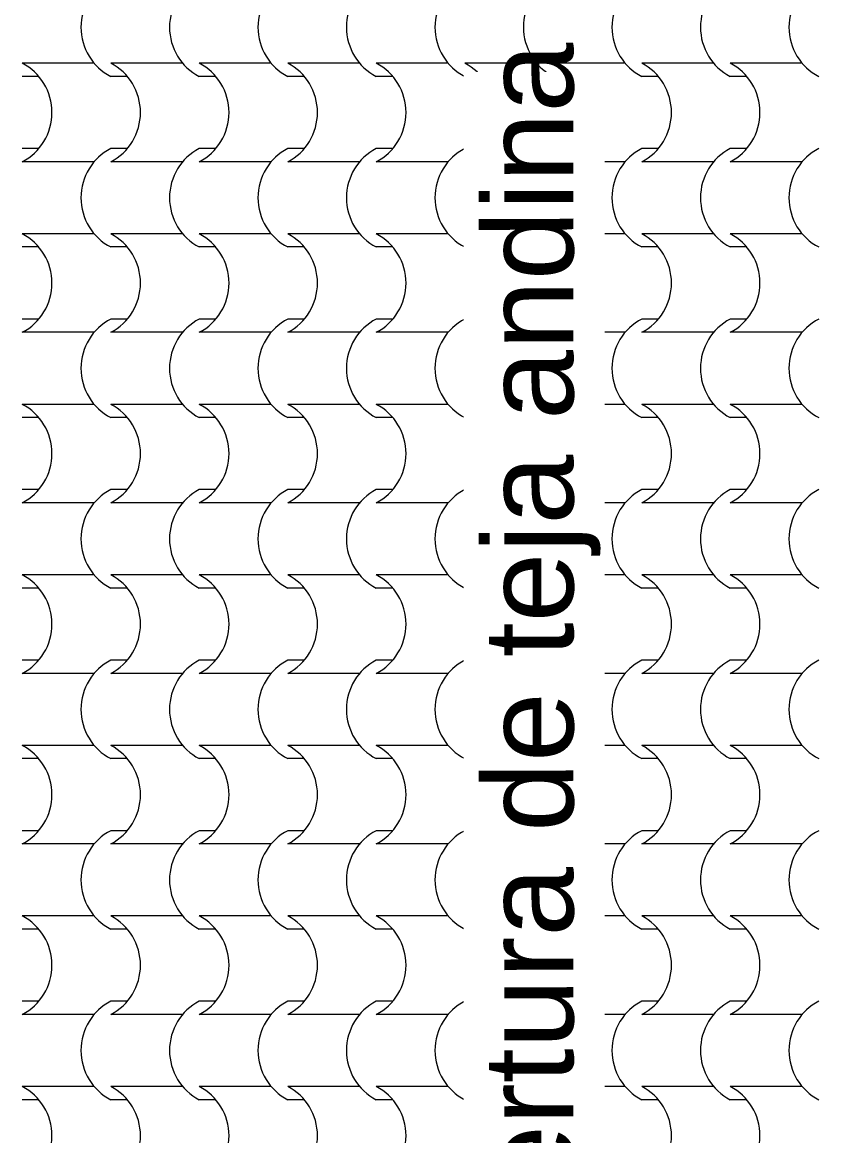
# Model space of a CAD drawing. Header units: metres. Extents: x -41 to 412, y -15 to 25.
# Drawn here: x 135.351 to 136.679, y 11.913 to 13.77 of the extents above; entities that cross this region are included whole.
import ezdxf

# ---------------------------------------------------------------- set-up
doc = ezdxf.new("R2010")
doc.units = ezdxf.units.M
doc.header["$MEASUREMENT"] = 0
doc.set_wipeout_variables(frame=1)
doc.linetypes.add('Wipeout_Contour', pattern=[1, 0, -1])
doc.layers.add('Annotation - Label', color=7, linetype='Continuous')
doc.layers.add('Shell - Roof', color=7, linetype='Continuous')
doc.styles.add('GENERATED_STYLE_2', font='arial.ttf')

# ---------------------------------------------------------------- blocks, each defined once
blk = doc.blocks.new('*X47', base_point=(152.192, 0))
at = {"layer": 'Shell - Roof', "color": 23, "linetype": 'Continuous', "lineweight": 13, "true_color": 0xbf8080}
for p, q in [((135.4104, 13.702), (135.3505, 13.702)), ((135.4703, 13.702), (135.4104, 13.702)), ((135.558, 13.702), (135.4982, 13.702)), ((135.6179, 13.702), (135.558, 13.702)), ((135.7057, 13.702), (135.6458, 13.702)), ((135.7656, 13.702), (135.7057, 13.702)), ((135.8533, 13.702), (135.7934, 13.702)), ((135.9132, 13.702), (135.8533, 13.702)), ((136.0009, 13.702), (135.9411, 13.702)), ((136.0608, 13.702), (136.0009, 13.702)), ((136.1486, 13.702), (136.0887, 13.702)), ((136.2085, 13.702), (136.1486, 13.702)), ((136.2962, 13.702), (136.2363, 13.702)), ((136.3561, 13.702), (136.2962, 13.702)), ((136.4438, 13.702), (136.384, 13.702)), ((136.5037, 13.702), (136.4438, 13.702)), ((136.5915, 13.702), (136.5316, 13.702)), ((136.6514, 13.702), (136.5915, 13.702)), ((135.3781, 13.6799), (135.3505, 13.6799)), ((135.5257, 13.6799), (135.4982, 13.6799)), ((135.6733, 13.6799), (135.6458, 13.6799)), ((135.821, 13.6799), (135.7934, 13.6799)), ((135.9686, 13.6799), (135.9411, 13.6799)), ((136.1162, 13.6799), (136.0887, 13.6799)), ((136.2639, 13.6799), (136.2363, 13.6799)), ((136.4115, 13.6799), (136.384, 13.6799)), ((136.5591, 13.6799), (136.5316, 13.6799)), ((135.3781, 13.5597), (135.3505, 13.5597)), ((135.5257, 13.5597), (135.4982, 13.5597)), ((135.6733, 13.5597), (135.6458, 13.5597)), ((135.821, 13.5597), (135.7934, 13.5597)), ((135.9686, 13.5597), (135.9411, 13.5597)), ((136.1162, 13.5597), (136.0887, 13.5597)), ((136.2639, 13.5597), (136.2363, 13.5597)), ((136.4115, 13.5597), (136.384, 13.5597)), ((136.5591, 13.5597), (136.5316, 13.5597)), ((135.4104, 13.5377), (135.3505, 13.5377)), ((135.4703, 13.5377), (135.4104, 13.5377)), ((135.558, 13.5377), (135.4982, 13.5377)), ((135.6179, 13.5377), (135.558, 13.5377)), ((135.7057, 13.5377), (135.6458, 13.5377)), ((135.7656, 13.5377), (135.7057, 13.5377)), ((135.8533, 13.5377), (135.7934, 13.5377)), ((135.9132, 13.5377), (135.8533, 13.5377)), ((136.0009, 13.5377), (135.9411, 13.5377)), ((136.0608, 13.5377), (136.0009, 13.5377)), ((136.1486, 13.5377), (136.0887, 13.5377)), ((136.2085, 13.5377), (136.1486, 13.5377)), ((136.2962, 13.5377), (136.2363, 13.5377)), ((136.3561, 13.5377), (136.2962, 13.5377)), ((136.4438, 13.5377), (136.384, 13.5377)), ((136.5037, 13.5377), (136.4438, 13.5377)), ((136.5915, 13.5377), (136.5316, 13.5377)), ((136.6514, 13.5377), (136.5915, 13.5377)), ((135.4104, 13.4175), (135.3505, 13.4175)), ((135.4703, 13.4175), (135.4104, 13.4175)), ((135.558, 13.4175), (135.4982, 13.4175)), ((135.6179, 13.4175), (135.558, 13.4175)), ((135.7057, 13.4175), (135.6458, 13.4175)), ((135.7656, 13.4175), (135.7057, 13.4175)), ((135.8533, 13.4175), (135.7934, 13.4175)), ((135.9132, 13.4175), (135.8533, 13.4175)), ((136.0009, 13.4175), (135.9411, 13.4175)), ((136.0608, 13.4175), (136.0009, 13.4175)), ((136.1486, 13.4175), (136.0887, 13.4175)), ((136.2085, 13.4175), (136.1486, 13.4175)), ((136.2962, 13.4175), (136.2363, 13.4175)), ((136.3561, 13.4175), (136.2962, 13.4175)), ((136.4438, 13.4175), (136.384, 13.4175)), ((136.5037, 13.4175), (136.4438, 13.4175)), ((136.5915, 13.4175), (136.5316, 13.4175)), ((136.6514, 13.4175), (136.5915, 13.4175)), ((135.3781, 13.3955), (135.3505, 13.3955)), ((135.5257, 13.3955), (135.4982, 13.3955)), ((135.6733, 13.3955), (135.6458, 13.3955)), ((135.821, 13.3955), (135.7934, 13.3955)), ((135.9686, 13.3955), (135.9411, 13.3955)), ((136.1162, 13.3955), (136.0887, 13.3955)), ((136.2639, 13.3955), (136.2363, 13.3955)), ((136.4115, 13.3955), (136.384, 13.3955)), ((136.5591, 13.3955), (136.5316, 13.3955)), ((135.3781, 13.2752), (135.3505, 13.2752)), ((135.5257, 13.2752), (135.4982, 13.2752)), ((135.6733, 13.2752), (135.6458, 13.2752)), ((135.821, 13.2752), (135.7934, 13.2752)), ((135.9686, 13.2752), (135.9411, 13.2752)), ((136.1162, 13.2752), (136.0887, 13.2752)), ((136.2639, 13.2752), (136.2363, 13.2752)), ((136.4115, 13.2752), (136.384, 13.2752)), ((136.5591, 13.2752), (136.5316, 13.2752)), ((135.4104, 13.2532), (135.3505, 13.2532)), ((135.4703, 13.2532), (135.4104, 13.2532)), ((135.558, 13.2532), (135.4982, 13.2532)), ((135.6179, 13.2532), (135.558, 13.2532)), ((135.7057, 13.2532), (135.6458, 13.2532)), ((135.7656, 13.2532), (135.7057, 13.2532)), ((135.8533, 13.2532), (135.7934, 13.2532)), ((135.9132, 13.2532), (135.8533, 13.2532)), ((136.0009, 13.2532), (135.9411, 13.2532)), ((136.0608, 13.2532), (136.0009, 13.2532)), ((136.1486, 13.2532), (136.0887, 13.2532)), ((136.2085, 13.2532), (136.1486, 13.2532)), ((136.2962, 13.2532), (136.2363, 13.2532)), ((136.3561, 13.2532), (136.2962, 13.2532)), ((136.4438, 13.2532), (136.384, 13.2532)), ((136.5037, 13.2532), (136.4438, 13.2532)), ((136.5915, 13.2532), (136.5316, 13.2532)), ((136.6514, 13.2532), (136.5915, 13.2532)), ((135.4104, 13.133), (135.3505, 13.133)), ((135.4703, 13.133), (135.4104, 13.133)), ((135.558, 13.133), (135.4982, 13.133)), ((135.6179, 13.133), (135.558, 13.133)), ((135.7057, 13.133), (135.6458, 13.133)), ((135.7656, 13.133), (135.7057, 13.133)), ((135.8533, 13.133), (135.7934, 13.133)), ((135.9132, 13.133), (135.8533, 13.133)), ((136.0009, 13.133), (135.9411, 13.133)), ((136.0608, 13.133), (136.0009, 13.133)), ((136.1486, 13.133), (136.0887, 13.133)), ((136.2085, 13.133), (136.1486, 13.133)), ((136.2962, 13.133), (136.2363, 13.133)), ((136.3561, 13.133), (136.2962, 13.133)), ((136.4438, 13.133), (136.384, 13.133)), ((136.5037, 13.133), (136.4438, 13.133)), ((136.5915, 13.133), (136.5316, 13.133)), ((136.6514, 13.133), (136.5915, 13.133)), ((135.3781, 13.111), (135.3505, 13.111)), ((135.5257, 13.111), (135.4982, 13.111)), ((135.6733, 13.111), (135.6458, 13.111)), ((135.821, 13.111), (135.7934, 13.111)), ((135.9686, 13.111), (135.9411, 13.111)), ((136.1162, 13.111), (136.0887, 13.111)), ((136.2639, 13.111), (136.2363, 13.111)), ((136.4115, 13.111), (136.384, 13.111)), ((136.5591, 13.111), (136.5316, 13.111)), ((135.3781, 12.9908), (135.3505, 12.9908)), ((135.5257, 12.9908), (135.4982, 12.9908)), ((135.6733, 12.9908), (135.6458, 12.9908)), ((135.821, 12.9908), (135.7934, 12.9908)), ((135.9686, 12.9908), (135.9411, 12.9908)), ((136.1162, 12.9908), (136.0887, 12.9908)), ((136.2639, 12.9908), (136.2363, 12.9908)), ((136.4115, 12.9908), (136.384, 12.9908)), ((136.5591, 12.9908), (136.5316, 12.9908)), ((135.4104, 12.9687), (135.3505, 12.9687)), ((135.4703, 12.9687), (135.4104, 12.9687)), ((135.558, 12.9687), (135.4982, 12.9687)), ((135.6179, 12.9687), (135.558, 12.9687)), ((135.7057, 12.9687), (135.6458, 12.9687)), ((135.7656, 12.9687), (135.7057, 12.9687)), ((135.8533, 12.9687), (135.7934, 12.9687)), ((135.9132, 12.9687), (135.8533, 12.9687)), ((136.0009, 12.9687), (135.9411, 12.9687)), ((136.0608, 12.9687), (136.0009, 12.9687)), ((136.1486, 12.9687), (136.0887, 12.9687)), ((136.2085, 12.9687), (136.1486, 12.9687)), ((136.2962, 12.9687), (136.2363, 12.9687)), ((136.3561, 12.9687), (136.2962, 12.9687)), ((136.4438, 12.9687), (136.384, 12.9687)), ((136.5037, 12.9687), (136.4438, 12.9687)), ((136.5915, 12.9687), (136.5316, 12.9687)), ((136.6514, 12.9687), (136.5915, 12.9687)), ((135.4104, 12.8485), (135.3505, 12.8485)), ((135.4703, 12.8485), (135.4104, 12.8485)), ((135.558, 12.8485), (135.4982, 12.8485)), ((135.6179, 12.8485), (135.558, 12.8485)), ((135.7057, 12.8485), (135.6458, 12.8485)), ((135.7656, 12.8485), (135.7057, 12.8485)), ((135.8533, 12.8485), (135.7934, 12.8485)), ((135.9132, 12.8485), (135.8533, 12.8485)), ((136.0009, 12.8485), (135.9411, 12.8485)), ((136.0608, 12.8485), (136.0009, 12.8485)), ((136.1486, 12.8485), (136.0887, 12.8485)), ((136.2085, 12.8485), (136.1486, 12.8485)), ((136.2962, 12.8485), (136.2363, 12.8485)), ((136.3561, 12.8485), (136.2962, 12.8485)), ((136.4438, 12.8485), (136.384, 12.8485)), ((136.5037, 12.8485), (136.4438, 12.8485)), ((136.5915, 12.8485), (136.5316, 12.8485)), ((136.6514, 12.8485), (136.5915, 12.8485)), ((135.3781, 12.8265), (135.3505, 12.8265)), ((135.5257, 12.8265), (135.4982, 12.8265)), ((135.6733, 12.8265), (135.6458, 12.8265)), ((135.821, 12.8265), (135.7934, 12.8265)), ((135.9686, 12.8265), (135.9411, 12.8265)), ((136.1162, 12.8265), (136.0887, 12.8265)), ((136.2639, 12.8265), (136.2363, 12.8265)), ((136.4115, 12.8265), (136.384, 12.8265)), ((136.5591, 12.8265), (136.5316, 12.8265)), ((135.3781, 12.7063), (135.3505, 12.7063)), ((135.5257, 12.7063), (135.4982, 12.7063)), ((135.6733, 12.7063), (135.6458, 12.7063)), ((135.821, 12.7063), (135.7934, 12.7063)), ((135.9686, 12.7063), (135.9411, 12.7063)), ((136.1162, 12.7063), (136.0887, 12.7063)), ((136.2639, 12.7063), (136.2363, 12.7063)), ((136.4115, 12.7063), (136.384, 12.7063)), ((136.5591, 12.7063), (136.5316, 12.7063)), ((135.4104, 12.6843), (135.3505, 12.6843)), ((135.4703, 12.6843), (135.4104, 12.6843)), ((135.558, 12.6843), (135.4982, 12.6843)), ((135.6179, 12.6843), (135.558, 12.6843)), ((135.7057, 12.6843), (135.6458, 12.6843)), ((135.7656, 12.6843), (135.7057, 12.6843)), ((135.8533, 12.6843), (135.7934, 12.6843)), ((135.9132, 12.6843), (135.8533, 12.6843)), ((136.0009, 12.6843), (135.9411, 12.6843)), ((136.0608, 12.6843), (136.0009, 12.6843)), ((136.1486, 12.6843), (136.0887, 12.6843)), ((136.2085, 12.6843), (136.1486, 12.6843)), ((136.2962, 12.6843), (136.2363, 12.6843)), ((136.3561, 12.6843), (136.2962, 12.6843)), ((136.4438, 12.6843), (136.384, 12.6843)), ((136.5037, 12.6843), (136.4438, 12.6843)), ((136.5915, 12.6843), (136.5316, 12.6843)), ((136.6514, 12.6843), (136.5915, 12.6843)), ((135.4104, 12.564), (135.3505, 12.564)), ((135.4703, 12.564), (135.4104, 12.564)), ((135.558, 12.564), (135.4982, 12.564)), ((135.6179, 12.564), (135.558, 12.564)), ((135.7057, 12.564), (135.6458, 12.564)), ((135.7656, 12.564), (135.7057, 12.564)), ((135.8533, 12.564), (135.7934, 12.564)), ((135.9132, 12.564), (135.8533, 12.564)), ((136.0009, 12.564), (135.9411, 12.564)), ((136.0608, 12.564), (136.0009, 12.564)), ((136.1486, 12.564), (136.0887, 12.564)), ((136.2085, 12.564), (136.1486, 12.564)), ((136.2962, 12.564), (136.2363, 12.564)), ((136.3561, 12.564), (136.2962, 12.564)), ((136.4438, 12.564), (136.384, 12.564)), ((136.5037, 12.564), (136.4438, 12.564)), ((136.5915, 12.564), (136.5316, 12.564)), ((136.6514, 12.564), (136.5915, 12.564)), ((135.3781, 12.542), (135.3505, 12.542)), ((135.5257, 12.542), (135.4982, 12.542)), ((135.6733, 12.542), (135.6458, 12.542)), ((135.821, 12.542), (135.7934, 12.542)), ((135.9686, 12.542), (135.9411, 12.542)), ((136.1162, 12.542), (136.0887, 12.542)), ((136.2639, 12.542), (136.2363, 12.542)), ((136.4115, 12.542), (136.384, 12.542)), ((136.5591, 12.542), (136.5316, 12.542)), ((135.3781, 12.4218), (135.3505, 12.4218)), ((135.5257, 12.4218), (135.4982, 12.4218)), ((135.6733, 12.4218), (135.6458, 12.4218)), ((135.821, 12.4218), (135.7934, 12.4218)), ((135.9686, 12.4218), (135.9411, 12.4218)), ((136.1162, 12.4218), (136.0887, 12.4218)), ((136.2639, 12.4218), (136.2363, 12.4218)), ((136.4115, 12.4218), (136.384, 12.4218)), ((136.5591, 12.4218), (136.5316, 12.4218)), ((135.4104, 12.3998), (135.3505, 12.3998)), ((135.4703, 12.3998), (135.4104, 12.3998)), ((135.558, 12.3998), (135.4982, 12.3998)), ((135.6179, 12.3998), (135.558, 12.3998)), ((135.7057, 12.3998), (135.6458, 12.3998)), ((135.7656, 12.3998), (135.7057, 12.3998)), ((135.8533, 12.3998), (135.7934, 12.3998)), ((135.9132, 12.3998), (135.8533, 12.3998)), ((136.0009, 12.3998), (135.9411, 12.3998)), ((136.0608, 12.3998), (136.0009, 12.3998)), ((136.1486, 12.3998), (136.0887, 12.3998)), ((136.2085, 12.3998), (136.1486, 12.3998)), ((136.2962, 12.3998), (136.2363, 12.3998)), ((136.3561, 12.3998), (136.2962, 12.3998)), ((136.4438, 12.3998), (136.384, 12.3998)), ((136.5037, 12.3998), (136.4438, 12.3998)), ((136.5915, 12.3998), (136.5316, 12.3998)), ((136.6514, 12.3998), (136.5915, 12.3998)), ((135.4104, 12.2796), (135.3505, 12.2796)), ((135.4703, 12.2796), (135.4104, 12.2796)), ((135.558, 12.2796), (135.4982, 12.2796)), ((135.6179, 12.2796), (135.558, 12.2796)), ((135.7057, 12.2796), (135.6458, 12.2796)), ((135.7656, 12.2796), (135.7057, 12.2796)), ((135.8533, 12.2796), (135.7934, 12.2796)), ((135.9132, 12.2796), (135.8533, 12.2796)), ((136.0009, 12.2796), (135.9411, 12.2796)), ((136.0608, 12.2796), (136.0009, 12.2796)), ((136.1486, 12.2796), (136.0887, 12.2796)), ((136.2085, 12.2796), (136.1486, 12.2796)), ((136.2962, 12.2796), (136.2363, 12.2796)), ((136.3561, 12.2796), (136.2962, 12.2796)), ((136.4438, 12.2796), (136.384, 12.2796)), ((136.5037, 12.2796), (136.4438, 12.2796)), ((136.5915, 12.2796), (136.5316, 12.2796)), ((136.6514, 12.2796), (136.5915, 12.2796)), ((135.3781, 12.2575), (135.3505, 12.2575)), ((135.5257, 12.2575), (135.4982, 12.2575)), ((135.6733, 12.2575), (135.6458, 12.2575)), ((135.821, 12.2575), (135.7934, 12.2575)), ((135.9686, 12.2575), (135.9411, 12.2575)), ((136.1162, 12.2575), (136.0887, 12.2575)), ((136.2639, 12.2575), (136.2363, 12.2575)), ((136.4115, 12.2575), (136.384, 12.2575)), ((136.5591, 12.2575), (136.5316, 12.2575)), ((135.3781, 12.1373), (135.3505, 12.1373)), ((135.5257, 12.1373), (135.4982, 12.1373)), ((135.6733, 12.1373), (135.6458, 12.1373)), ((135.821, 12.1373), (135.7934, 12.1373)), ((135.9686, 12.1373), (135.9411, 12.1373)), ((136.1162, 12.1373), (136.0887, 12.1373)), ((136.2639, 12.1373), (136.2363, 12.1373)), ((136.4115, 12.1373), (136.384, 12.1373)), ((136.5591, 12.1373), (136.5316, 12.1373)), ((135.4104, 12.1153), (135.3505, 12.1153)), ((135.4703, 12.1153), (135.4104, 12.1153)), ((135.558, 12.1153), (135.4982, 12.1153)), ((135.6179, 12.1153), (135.558, 12.1153)), ((135.7057, 12.1153), (135.6458, 12.1153)), ((135.7656, 12.1153), (135.7057, 12.1153)), ((135.8533, 12.1153), (135.7934, 12.1153)), ((135.9132, 12.1153), (135.8533, 12.1153)), ((136.0009, 12.1153), (135.9411, 12.1153)), ((136.0608, 12.1153), (136.0009, 12.1153)), ((136.1486, 12.1153), (136.0887, 12.1153)), ((136.2085, 12.1153), (136.1486, 12.1153)), ((136.2962, 12.1153), (136.2363, 12.1153)), ((136.3561, 12.1153), (136.2962, 12.1153)), ((136.4438, 12.1153), (136.384, 12.1153)), ((136.5037, 12.1153), (136.4438, 12.1153)), ((136.5915, 12.1153), (136.5316, 12.1153)), ((136.6514, 12.1153), (136.5915, 12.1153)), ((135.4104, 11.9951), (135.3505, 11.9951)), ((135.4703, 11.9951), (135.4104, 11.9951)), ((135.558, 11.9951), (135.4982, 11.9951)), ((135.6179, 11.9951), (135.558, 11.9951)), ((135.7057, 11.9951), (135.6458, 11.9951)), ((135.7656, 11.9951), (135.7057, 11.9951)), ((135.8533, 11.9951), (135.7934, 11.9951)), ((135.9132, 11.9951), (135.8533, 11.9951)), ((136.0009, 11.9951), (135.9411, 11.9951)), ((136.0608, 11.9951), (136.0009, 11.9951)), ((136.1486, 11.9951), (136.0887, 11.9951)), ((136.2085, 11.9951), (136.1486, 11.9951)), ((136.2962, 11.9951), (136.2363, 11.9951)), ((136.3561, 11.9951), (136.2962, 11.9951)), ((136.4438, 11.9951), (136.384, 11.9951)), ((136.5037, 11.9951), (136.4438, 11.9951)), ((136.5915, 11.9951), (136.5316, 11.9951)), ((136.6514, 11.9951), (136.5915, 11.9951)), ((135.3781, 11.9731), (135.3505, 11.9731)), ((135.5257, 11.9731), (135.4982, 11.9731)), ((135.6733, 11.9731), (135.6458, 11.9731)), ((135.821, 11.9731), (135.7934, 11.9731)), ((135.9686, 11.9731), (135.9411, 11.9731)), ((136.1162, 11.9731), (136.0887, 11.9731)), ((136.2639, 11.9731), (136.2363, 11.9731)), ((136.4115, 11.9731), (136.384, 11.9731)), ((136.5591, 11.9731), (136.5316, 11.9731))]:
    blk.add_line(p, q, dxfattribs=at)
for centre, major_axis, start_param, end_param in [((135.5387, 13.7621), (0, 0.0919), 0.466079, 2.675513), ((135.6864, 13.7621), (0, 0.0919), 0.466079, 2.675513), ((135.834, 13.7621), (0, 0.0919), 0.466079, 2.675513), ((135.9816, 13.7621), (0, 0.0919), 0.466079, 2.675513), ((136.1293, 13.7621), (0, 0.0919), 0.466079, 2.675513), ((136.2769, 13.7621), (0, 0.0919), 0.466079, 2.675513), ((136.4245, 13.7621), (0, 0.0919), 0.466079, 2.675513), ((136.5722, 13.7621), (0, 0.0919), 0.466079, 2.675513), ((136.7198, 13.7621), (0, 0.0919), 0.466079, 2.675513), ((135.3093, 13.6196), (0, 0.0925), 4.715365, 5.812147), ((135.457, 13.6196), (0, 0.0925), 4.715365, 5.812147), ((135.6046, 13.6196), (0, 0.0925), 4.715365, 5.812147), ((135.7522, 13.6196), (0, 0.0925), 4.715365, 5.812147), ((135.8999, 13.6196), (0, 0.0925), 4.715365, 5.812147), ((136.0475, 13.6196), (0, 0.0925), 4.715365, 5.812147), ((136.1951, 13.6196), (0, 0.0925), 4.715365, 5.812147), ((136.3428, 13.6196), (0, 0.0925), 4.715365, 5.812147), ((136.4904, 13.6196), (0, 0.0925), 4.715365, 5.812147), ((135.3093, 13.6201), (0, 0.0925), 3.612631, 4.709413), ((135.457, 13.6201), (0, 0.0925), 3.612631, 4.709413), ((135.6046, 13.6201), (0, 0.0925), 3.612631, 4.709413), ((135.7522, 13.6201), (0, 0.0925), 3.612631, 4.709413), ((135.8999, 13.6201), (0, 0.0925), 3.612631, 4.709413), ((136.0475, 13.6201), (0, 0.0925), 3.612631, 4.709413), ((136.1951, 13.6201), (0, 0.0925), 3.612631, 4.709413), ((136.3428, 13.6201), (0, 0.0925), 3.612631, 4.709413), ((136.4904, 13.6201), (0, 0.0925), 3.612631, 4.709413), ((135.5387, 13.4776), (0, 0.0919), 0.466079, 2.675513), ((135.6864, 13.4776), (0, 0.0919), 0.466079, 2.675513), ((135.834, 13.4776), (0, 0.0919), 0.466079, 2.675513), ((135.9816, 13.4776), (0, 0.0919), 0.466079, 2.675513), ((136.1293, 13.4776), (0, 0.0919), 0.466079, 2.675513), ((136.2769, 13.4776), (0, 0.0919), 0.466079, 2.675513), ((136.4245, 13.4776), (0, 0.0919), 0.466079, 2.675513), ((136.5722, 13.4776), (0, 0.0919), 0.466079, 2.675513), ((136.7198, 13.4776), (0, 0.0919), 0.466079, 2.675513), ((135.3093, 13.3351), (0, 0.0925), 4.715365, 5.812147), ((135.457, 13.3351), (0, 0.0925), 4.715365, 5.812147), ((135.6046, 13.3351), (0, 0.0925), 4.715365, 5.812147), ((135.7522, 13.3351), (0, 0.0925), 4.715365, 5.812147), ((135.8999, 13.3351), (0, 0.0925), 4.715365, 5.812147), ((136.0475, 13.3351), (0, 0.0925), 4.715365, 5.812147), ((136.1951, 13.3351), (0, 0.0925), 4.715365, 5.812147), ((136.3428, 13.3351), (0, 0.0925), 4.715365, 5.812147), ((136.4904, 13.3351), (0, 0.0925), 4.715365, 5.812147), ((135.3093, 13.3356), (0, 0.0925), 3.612631, 4.709413), ((135.457, 13.3356), (0, 0.0925), 3.612631, 4.709413), ((135.6046, 13.3356), (0, 0.0925), 3.612631, 4.709413), ((135.7522, 13.3356), (0, 0.0925), 3.612631, 4.709413), ((135.8999, 13.3356), (0, 0.0925), 3.612631, 4.709413), ((136.0475, 13.3356), (0, 0.0925), 3.612631, 4.709413), ((136.1951, 13.3356), (0, 0.0925), 3.612631, 4.709413), ((136.3428, 13.3356), (0, 0.0925), 3.612631, 4.709413), ((136.4904, 13.3356), (0, 0.0925), 3.612631, 4.709413), ((135.5387, 13.1931), (0, 0.0919), 0.466079, 2.675513), ((135.6864, 13.1931), (0, 0.0919), 0.466079, 2.675513), ((135.834, 13.1931), (0, 0.0919), 0.466079, 2.675513), ((135.9816, 13.1931), (0, 0.0919), 0.466079, 2.675513), ((136.1293, 13.1931), (0, 0.0919), 0.466079, 2.675513), ((136.2769, 13.1931), (0, 0.0919), 0.466079, 2.675513), ((136.4245, 13.1931), (0, 0.0919), 0.466079, 2.675513), ((136.5722, 13.1931), (0, 0.0919), 0.466079, 2.675513), ((136.7198, 13.1931), (0, 0.0919), 0.466079, 2.675513), ((135.3093, 13.0506), (0, 0.0925), 4.715365, 5.812147), ((135.457, 13.0506), (0, 0.0925), 4.715365, 5.812147), ((135.6046, 13.0506), (0, 0.0925), 4.715365, 5.812147), ((135.7522, 13.0506), (0, 0.0925), 4.715365, 5.812147), ((135.8999, 13.0506), (0, 0.0925), 4.715365, 5.812147), ((136.0475, 13.0506), (0, 0.0925), 4.715365, 5.812147), ((136.1951, 13.0506), (0, 0.0925), 4.715365, 5.812147), ((136.3428, 13.0506), (0, 0.0925), 4.715365, 5.812147), ((136.4904, 13.0506), (0, 0.0925), 4.715365, 5.812147), ((135.3093, 13.0511), (0, 0.0925), 3.612631, 4.709413), ((135.457, 13.0511), (0, 0.0925), 3.612631, 4.709413), ((135.6046, 13.0511), (0, 0.0925), 3.612631, 4.709413), ((135.7522, 13.0511), (0, 0.0925), 3.612631, 4.709413), ((135.8999, 13.0511), (0, 0.0925), 3.612631, 4.709413), ((136.0475, 13.0511), (0, 0.0925), 3.612631, 4.709413), ((136.1951, 13.0511), (0, 0.0925), 3.612631, 4.709413), ((136.3428, 13.0511), (0, 0.0925), 3.612631, 4.709413), ((136.4904, 13.0511), (0, 0.0925), 3.612631, 4.709413), ((135.5387, 12.9086), (0, 0.0919), 0.466079, 2.675513), ((135.6864, 12.9086), (0, 0.0919), 0.466079, 2.675513), ((135.834, 12.9086), (0, 0.0919), 0.466079, 2.675513), ((135.9816, 12.9086), (0, 0.0919), 0.466079, 2.675513), ((136.1293, 12.9086), (0, 0.0919), 0.466079, 2.675513), ((136.2769, 12.9086), (0, 0.0919), 0.466079, 2.675513), ((136.4245, 12.9086), (0, 0.0919), 0.466079, 2.675513), ((136.5722, 12.9086), (0, 0.0919), 0.466079, 2.675513), ((136.7198, 12.9086), (0, 0.0919), 0.466079, 2.675513), ((135.3093, 12.7661), (0, 0.0925), 4.715365, 5.812147), ((135.457, 12.7661), (0, 0.0925), 4.715365, 5.812147), ((135.6046, 12.7661), (0, 0.0925), 4.715365, 5.812147), ((135.7522, 12.7661), (0, 0.0925), 4.715365, 5.812147), ((135.8999, 12.7661), (0, 0.0925), 4.715365, 5.812147), ((136.0475, 12.7661), (0, 0.0925), 4.715365, 5.812147), ((136.1951, 12.7661), (0, 0.0925), 4.715365, 5.812147), ((136.3428, 12.7661), (0, 0.0925), 4.715365, 5.812147), ((136.4904, 12.7661), (0, 0.0925), 4.715365, 5.812147), ((135.3093, 12.7667), (0, 0.0925), 3.612631, 4.709413), ((135.457, 12.7667), (0, 0.0925), 3.612631, 4.709413), ((135.6046, 12.7667), (0, 0.0925), 3.612631, 4.709413), ((135.7522, 12.7667), (0, 0.0925), 3.612631, 4.709413), ((135.8999, 12.7667), (0, 0.0925), 3.612631, 4.709413), ((136.0475, 12.7667), (0, 0.0925), 3.612631, 4.709413), ((136.1951, 12.7667), (0, 0.0925), 3.612631, 4.709413), ((136.3428, 12.7667), (0, 0.0925), 3.612631, 4.709413), ((136.4904, 12.7667), (0, 0.0925), 3.612631, 4.709413), ((135.5387, 12.6242), (0, 0.0919), 0.466079, 2.675513), ((135.6864, 12.6242), (0, 0.0919), 0.466079, 2.675513), ((135.834, 12.6242), (0, 0.0919), 0.466079, 2.675513), ((135.9816, 12.6242), (0, 0.0919), 0.466079, 2.675513), ((136.1293, 12.6242), (0, 0.0919), 0.466079, 2.675513), ((136.2769, 12.6242), (0, 0.0919), 0.466079, 2.675513), ((136.4245, 12.6242), (0, 0.0919), 0.466079, 2.675513), ((136.5722, 12.6242), (0, 0.0919), 0.466079, 2.675513), ((136.7198, 12.6242), (0, 0.0919), 0.466079, 2.675513), ((135.3093, 12.4816), (0, 0.0925), 4.715365, 5.812147), ((135.457, 12.4816), (0, 0.0925), 4.715365, 5.812147), ((135.6046, 12.4816), (0, 0.0925), 4.715365, 5.812147), ((135.7522, 12.4816), (0, 0.0925), 4.715365, 5.812147), ((135.8999, 12.4816), (0, 0.0925), 4.715365, 5.812147), ((136.0475, 12.4816), (0, 0.0925), 4.715365, 5.812147), ((136.1951, 12.4816), (0, 0.0925), 4.715365, 5.812147), ((136.3428, 12.4816), (0, 0.0925), 4.715365, 5.812147), ((136.4904, 12.4816), (0, 0.0925), 4.715365, 5.812147), ((135.3093, 12.4822), (0, 0.0925), 3.612631, 4.709413), ((135.457, 12.4822), (0, 0.0925), 3.612631, 4.709413), ((135.6046, 12.4822), (0, 0.0925), 3.612631, 4.709413), ((135.7522, 12.4822), (0, 0.0925), 3.612631, 4.709413), ((135.8999, 12.4822), (0, 0.0925), 3.612631, 4.709413), ((136.0475, 12.4822), (0, 0.0925), 3.612631, 4.709413), ((136.1951, 12.4822), (0, 0.0925), 3.612631, 4.709413), ((136.3428, 12.4822), (0, 0.0925), 3.612631, 4.709413), ((136.4904, 12.4822), (0, 0.0925), 3.612631, 4.709413), ((135.5387, 12.3397), (0, 0.0919), 0.466079, 2.675513), ((135.6864, 12.3397), (0, 0.0919), 0.466079, 2.675513), ((135.834, 12.3397), (0, 0.0919), 0.466079, 2.675513), ((135.9816, 12.3397), (0, 0.0919), 0.466079, 2.675513), ((136.1293, 12.3397), (0, 0.0919), 0.466079, 2.675513), ((136.2769, 12.3397), (0, 0.0919), 0.466079, 2.675513), ((136.4245, 12.3397), (0, 0.0919), 0.466079, 2.675513), ((136.5722, 12.3397), (0, 0.0919), 0.466079, 2.675513), ((136.7198, 12.3397), (0, 0.0919), 0.466079, 2.675513), ((135.3093, 12.1972), (0, 0.0925), 4.715365, 5.812147), ((135.457, 12.1972), (0, 0.0925), 4.715365, 5.812147), ((135.6046, 12.1972), (0, 0.0925), 4.715365, 5.812147), ((135.7522, 12.1972), (0, 0.0925), 4.715365, 5.812147), ((135.8999, 12.1972), (0, 0.0925), 4.715365, 5.812147), ((136.0475, 12.1972), (0, 0.0925), 4.715365, 5.812147), ((136.1951, 12.1972), (0, 0.0925), 4.715365, 5.812147), ((136.3428, 12.1972), (0, 0.0925), 4.715365, 5.812147), ((136.4904, 12.1972), (0, 0.0925), 4.715365, 5.812147), ((135.3093, 12.1977), (0, 0.0925), 3.612631, 4.709413), ((135.457, 12.1977), (0, 0.0925), 3.612631, 4.709413), ((135.6046, 12.1977), (0, 0.0925), 3.612631, 4.709413), ((135.7522, 12.1977), (0, 0.0925), 3.612631, 4.709413), ((135.8999, 12.1977), (0, 0.0925), 3.612631, 4.709413), ((136.0475, 12.1977), (0, 0.0925), 3.612631, 4.709413), ((136.1951, 12.1977), (0, 0.0925), 3.612631, 4.709413), ((136.3428, 12.1977), (0, 0.0925), 3.612631, 4.709413), ((136.4904, 12.1977), (0, 0.0925), 3.612631, 4.709413), ((135.5387, 12.0552), (0, 0.0919), 0.466079, 2.675513), ((135.6864, 12.0552), (0, 0.0919), 0.466079, 2.675513), ((135.834, 12.0552), (0, 0.0919), 0.466079, 2.675513), ((135.9816, 12.0552), (0, 0.0919), 0.466079, 2.675513), ((136.1293, 12.0552), (0, 0.0919), 0.466079, 2.675513), ((136.2769, 12.0552), (0, 0.0919), 0.466079, 2.675513), ((136.4245, 12.0552), (0, 0.0919), 0.466079, 2.675513), ((136.5722, 12.0552), (0, 0.0919), 0.466079, 2.675513), ((136.7198, 12.0552), (0, 0.0919), 0.466079, 2.675513), ((135.3093, 11.9127), (0, 0.0925), 4.715365, 5.812147), ((135.457, 11.9127), (0, 0.0925), 4.715365, 5.812147), ((135.6046, 11.9127), (0, 0.0925), 4.715365, 5.812147), ((135.7522, 11.9127), (0, 0.0925), 4.715365, 5.812147), ((135.8999, 11.9127), (0, 0.0925), 4.715365, 5.812147), ((136.0475, 11.9127), (0, 0.0925), 4.715365, 5.812147), ((136.1951, 11.9127), (0, 0.0925), 4.715365, 5.812147), ((136.3428, 11.9127), (0, 0.0925), 4.715365, 5.812147), ((136.4904, 11.9127), (0, 0.0925), 4.715365, 5.812147), ((135.3093, 11.9132), (0, 0.0925), 3.612631, 4.709413), ((135.457, 11.9132), (0, 0.0925), 3.612631, 4.709413), ((135.6046, 11.9132), (0, 0.0925), 3.612631, 4.709413), ((135.7522, 11.9132), (0, 0.0925), 3.612631, 4.709413), ((135.8999, 11.9132), (0, 0.0925), 3.612631, 4.709413), ((136.0475, 11.9132), (0, 0.0925), 3.612631, 4.709413), ((136.1951, 11.9132), (0, 0.0925), 3.612631, 4.709413), ((136.3428, 11.9132), (0, 0.0925), 3.612631, 4.709413), ((136.4904, 11.9132), (0, 0.0925), 3.612631, 4.709413)]:
    blk.add_ellipse(centre, major_axis=major_axis, ratio=0.982018, start_param=start_param, end_param=end_param, dxfattribs=at)

msp = doc.modelspace()

# ---------------------------------------------------------------- block references
at = {"layer": 'Shell - Roof', "color": 23, "linetype": 'Continuous', "lineweight": 13, "true_color": 0xbf8080}
msp.add_blockref('*X47', (152.192, 0), dxfattribs=at)

# ---------------------------------------------------------------- next in the draw order: wipeouts: each hides what was drawn before it
at = {"color": 5, "linetype": 'Wipeout_Contour', "lineweight": 25, "ltscale": 547.153019}
msp.add_wipeout([(136.0867, 11.4298), (136.0867, 13.6872), (136.3224, 13.6872), (136.3224, 11.4298)], dxfattribs=at).dxf.layer = 'Annotation - Label'

# ---------------------------------------------------------------- next in the draw order: texts
at = {"layer": 'Annotation - Label', "color": 5, "linetype": 'Continuous', "lineweight": 25, "insert": (136.2176, 11.4298), "char_height": 0.15, "attachment_point": 4, "rotation": 90, "style": 'GENERATED_STYLE_2'}
msp.add_mtext('\\A1;Cobertura de teja andina', dxfattribs=at)

doc.saveas('drawing.dxf')
